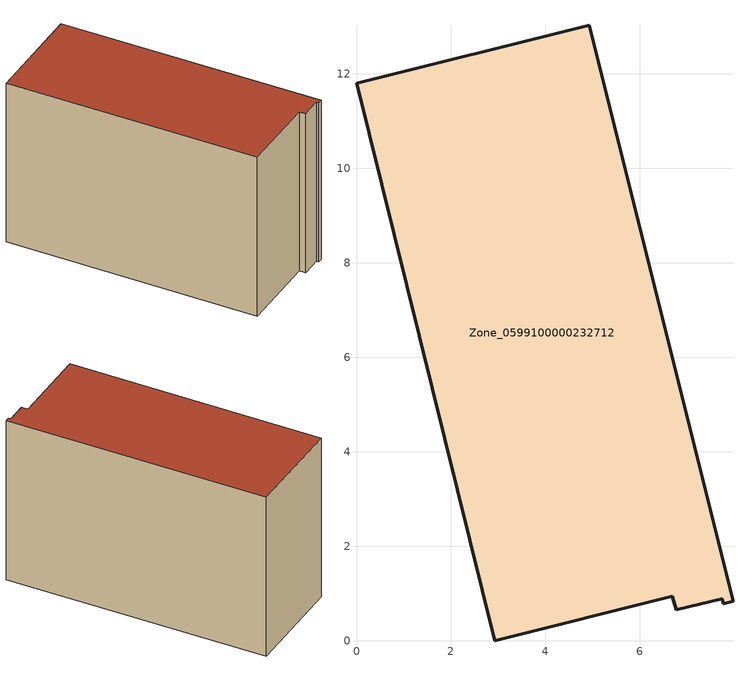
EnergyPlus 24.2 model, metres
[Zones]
Zone_0599100000232712
 floor ground (C_G): 0,11.79 4.93,13.02 7.97,0.83 7.76,0.78 7.74,0.89 6.77,0.65 6.69,0.94 2.93,0 z0
 wall outside (C_F): 6.69,0.94 6.77,0.65 7.74,0.89 7.76,0.78 7.97,0.83 4.93,13.02 0,11.79 2.93,0 6.69,0.94 z0:8.24
 roof outside (C_R): 0,11.79 2.93,0 6.69,0.94 6.77,0.65 7.74,0.89 7.76,0.78 7.97,0.83 4.93,13.02 z8.24
[BUILDING]
Pand.0599100000232712: North Axis=0; Terrain=City; Loads Convergence Tolerance Value=0.04; Temperature Convergence Tolerance Value=0.4; Solar Distribution=FullExterior; Maximum Number of Warmup Days=25; Minimum Number of Warmup Days=1
[Site:Location]
Rotterdam.The.Hague.AP_ZH_NLD Design_Conditions: Latitude=51.96; Longitude=4.45; Time Zone=1; Elevation=-4.5
[SITE:GROUNDTEMPERATURE:BUILDINGSURFACE]
18, 18, 18, 18, 18, 18, 18, 18, 18, 18, 18, 18
[MATERIAL] Thermal Absorptance=0.9; Solar Absorptance=0.7; Visible Absorptance=0.7
Name | Roughness | Thickness | Conductivity | Density | Specific Heat
G.TI.1975-1991 | MediumSmooth | 0.15 | 0.288461 | 540 | 1210
F.TI.1975-1991 | Rough | 0.3 | 0.230769 | 1920 | 840
R.TI.1975-1991 | MediumRough | 0.2 | 0.153846 | 1500 | 1000
[CONSTRUCTION]
C_G: G.TI.1975-1991
C_F: F.TI.1975-1991
C_R: R.TI.1975-1991
[ZONE]
Zone_0599100000232712: Type=1; Multiplier=1; Ceiling Height=Autocalculate; Volume=Autocalculate; Floor Area=autocalculate; Part of Total Floor Area=Yes
[ZONEINFILTRATION:DESIGNFLOWRATE]
Infil_Zone_0599100000232712: Zone or ZoneList or Space or SpaceList=Zone_0599100000232712; Schedule=AlwaysOn; Design Flow Rate Calculation Method=Flow/Area; Flow Rate per Floor Area=0.003; Constant Term Coefficient=1; Temperature Term Coefficient=0; Velocity Term Coefficient=0; Velocity Squared Term Coefficient=0
[HVACTEMPLATE:ZONE:IDEALLOADSAIRSYSTEM]
Zone_0599100000232712: Maximum Heating Supply Air Temperature=50; Minimum Cooling Supply Air Temperature=13; Maximum Heating Supply Air Humidity Ratio=0.0156; Minimum Cooling Supply Air Humidity Ratio=0.0077; Heating Limit=NoLimit; Cooling Limit=NoLimit; Dehumidification Control Type=ConstantSensibleHeatRatio; Cooling Sensible Heat Ratio=0.7; Dehumidification Setpoint=60; Humidification Control Type=None; Humidification Setpoint=30; Outdoor Air Method=None; Outdoor Air Flow Rate per Person=0.00944; Outdoor Air Flow Rate per Zone Floor Area=0; Outdoor Air Flow Rate per Zone=0; Demand Controlled Ventilation Type=None; Outdoor Air Economizer Type=NoEconomizer; Heat Recovery Type=None; Sensible Heat Recovery Effectiveness=0.7; Latent Heat Recovery Effectiveness=0.65
[ZONECONTROL:THERMOSTAT]
ThermostatControl_Zone_0599100000232712: Zone or ZoneList=Zone_0599100000232712; Control Type Schedule=DualSetpointControlType; Control 1=Thermostat_Zone_0599100000232712; Temperature Difference Between Cutout And Setpoint=0
[THERMOSTATSETPOINT:DUALSETPOINT]
Thermostat_Zone_0599100000232712: Heating Setpoint Temperature Schedule=HeatingSetpoint_Zone_0599100000232712; Cooling Setpoint Temperature Schedule=CoolingSetpoint_Zone_0599100000232712
[SCHEDULE:COMPACT]
HeatingSetpoint_Zone_0599100000232712: Through: 12/31, For: AllDays, Until: 24:00, 21
CoolingSetpoint_Zone_0599100000232712: Through: 12/31, For: AllDays, Until: 24:00, 24
DualSetpointControlType: Through: 12/31, For: AllDays, Until: 24:00, 4
AlwaysOn: Through: 12/31, For: AllDays, Until: 24:00, 1
